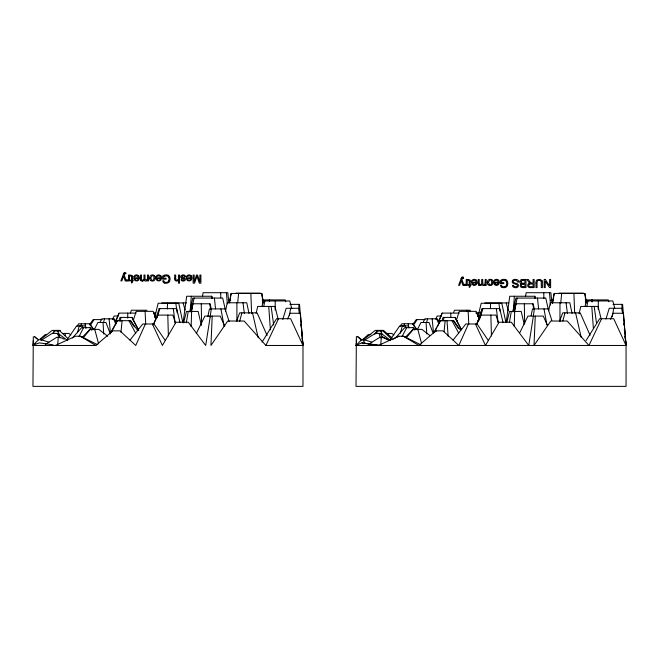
<?xml version="1.0" encoding="UTF-8"?>
<svg xmlns="http://www.w3.org/2000/svg" width="659" height="659" viewBox="0 0 659 659"><rect width="100%" height="100%" fill="white"/><g stroke="black" fill="none" stroke-linecap="round" stroke-linejoin="round"><path stroke-width="0.99" d="M236.894 321.205L236.919 302.778M559.961 321.452L559.985 302.778M127.731 318.149L127.739 313.099M450.805 317.144L450.814 313.099M591.741 301.806L591.749 299.903M275.157 310.059L275.248 300.957M598.232 309.302L598.314 300.957M133.892 277.876L138.299 277.719L137.912 276.434L136.866 275.742L133.917 276.796M156.035 277.876L160.442 277.719L160.063 276.434L159.017 275.742L156.068 276.796M186.406 277.876L190.813 277.719L190.435 276.434L189.388 275.742L186.439 276.796M471.622 282.299L476.029 282.151L475.65 280.866L474.595 280.174L471.655 281.228M493.772 282.299L498.179 282.151L497.792 280.866L496.746 280.174L493.797 281.228M191.126 326.551L191.637 311.427M514.201 326.312L514.704 311.427M167.328 308.997L167.534 303.239M490.411 308.519L490.601 303.239M33.304 336.65L32.95 386.372L302.983 386.372L302.983 345.464L300.397 313.256L289.985 313.256L287.604 318.94M610.531 319.294L613.051 313.256L623.463 313.256L626.05 345.464L626.05 386.372L356.017 386.372L356.371 336.65L357.755 336.65L361.906 339.953M212.198 316.089L210.946 345.464L227.742 321.024L244.143 321.024L265.882 345.464L302.983 345.464L299.524 304.359L289.927 304.359M535.265 316.089L534.012 345.464L550.809 321.024L567.218 321.024L588.948 345.464L601.576 318.709M190.402 308.552L191.299 296.253M513.32 310.603L514.366 296.253M33.312 340.53L32.95 345.464L95.852 345.464L112.813 330.851L119.938 330.851L135.746 345.464L145.375 323.989M624.394 325.768L626.05 345.464L356.017 345.464L356.181 343.24M356.288 341.766L356.453 339.55M57.695 344.641L58.264 337.235M380.737 344.945L381.33 337.235M139.321 278.287C139.502 282.077 133.299 281.755 133.884 277.983M161.463 278.287C161.653 282.077 155.45 281.755 156.035 277.983M191.835 278.287C192.024 282.077 185.822 281.755 186.406 277.983M477.05 282.711C477.24 286.5 471.037 286.179 471.622 282.414M499.201 282.711C499.382 286.5 493.179 286.179 493.764 282.414M155.17 278.37L154.898 279.548A2.405 2.405 0 0 1 154.272 280.404A2.809 2.809 0 0 1 150.433 280.248M492.899 282.802L492.627 283.98A2.405 2.405 0 0 1 492.009 284.836A2.809 2.809 0 0 1 488.171 284.68M120.968 332.194L122.088 320.694M237.734 302.44L238.616 293.436M444.1 331.526L445.154 320.694M560.727 303.189L561.682 293.436M183.095 322.745L186.678 296.253L211.868 296.253L212.338 298.56M506.211 322.391L509.745 296.253L534.935 296.253L535.405 298.56M210.139 317.02L211.3 308.898M533.386 315.752L534.367 308.898M210.312 316.089L205.69 345.464L188.285 322.235L176.002 322.235L162.402 345.464L152.369 323.989M533.378 316.089L528.757 345.464L511.351 322.235L499.069 322.235L485.469 345.464L475.444 323.989M202.478 296.476L203.087 292.703L227.816 292.703L228.805 302.852M525.627 296.006L526.154 292.703L550.883 292.703L551.847 302.596M65.126 335.431L65.447 333.429M289.433 315.719L290.635 308.28M388.275 334.929L388.513 333.429M612.326 316.798L612.582 315.249M612.705 314.475L613.702 308.28M186.291 322.77L188.26 311.427M509.481 322.062L511.326 311.427M191.497 311.715L192.898 303.774M514.58 311.592L515.972 303.774M229.571 302.728L231.235 293.436M552.555 303.189L554.301 293.436M229.357 302.728L231.045 293.436L261.903 293.436L263.229 301.797M552.341 303.189L554.112 293.436L584.97 293.436L586.386 302.382M190.69 311.715L192.222 303.774L210.106 303.774L211.358 309.458M513.781 311.592L515.289 303.774L533.172 303.774L534.325 308.98M263.724 306.517L264.86 300.957M586.79 306.517L587.935 300.957M207.857 316.592L209.438 308.898L225.057 308.898L229.101 321.403M531.096 315.752L532.513 308.898L548.123 308.898L551.814 320.323M191.201 311.888L194.092 298.066M225.444 311.509L227.264 302.778L246.763 302.778L249.011 313.445M514.267 311.888L517.158 298.066M548.659 310.776L550.331 302.778L569.829 302.778L572.078 313.445M120.144 321.419L121.034 317.416M443.326 320.917L444.1 317.416M189.677 311.888L192.84 298.066L222.676 298.066L225.386 309.911M512.751 311.888L515.906 298.066L545.743 298.066L548.453 309.911M261.952 306.517L263.254 300.957L289.746 300.957L291.789 308.692M585.019 306.517L586.329 300.957L612.812 300.957L614.773 308.371M256.12 313.247L257.743 306.419L274.984 306.419L278.123 319.104M579.072 313.742L580.81 306.419L598.051 306.419L601.066 318.618M154.643 317.63L158.16 303.239L178.737 303.239L182.815 322.432M477.997 316.435L481.227 303.239L501.804 303.239L505.725 321.716M183.639 322.77L186.456 311.427L198.128 311.427L201.399 325.439M506.886 322.062L509.522 311.427L521.195 311.427L524.177 324.187M103.496 322.63L104.493 318.824M426.686 322.152L427.559 318.824M239.612 321.501L241.894 312.868M562.811 321.015L564.961 312.868M77.441 332.746L79.261 325.892M400.375 333.232L402.328 325.892M457.272 322.004L457.667 320.587M80.662 326.493L81.428 323.783M403.736 326.493L404.494 323.783M118.925 320.917L119.963 317.416L131.973 317.416L137.953 328.808M441.991 320.917L443.029 317.416L455.039 317.416L461.481 329.681M282.777 319.434L286.179 308.28L298.972 308.28L299.474 312.926M605.934 319.121L609.245 308.28L622.047 308.28L622.541 312.926M156.957 317.827L159.865 308.618M479.299 320.134L480.024 317.827M480.263 317.061L482.94 308.618M133.159 320.818L136.182 311.345L153.152 311.345L156.002 318.923M456.53 319.87L459.249 311.345L476.218 311.345L479.159 319.162M130.433 313.165L131.372 310.224L146.998 310.224M453.738 312.424L454.438 310.224L470.065 310.224L470.46 311.691M196.703 277.002L196.967 276.195L199.282 283.172L200.904 283.172L200.904 275.025L199.866 275.025L199.866 281.961L197.511 275.025L196.539 275.025L194.166 281.846L194.166 275.025L193.128 275.025L193.128 283.172L194.578 283.172L196.53 277.505M154.19 323.355L159.181 308.618M488.055 340.093L477.083 323.989L482.248 308.618L499.728 308.618L503.048 322.432M476.968 323.964L482.199 308.618M124.123 274.77L124.246 274.441A3.254 3.254 0 0 1 124.436 273.996M461.86 279.194L461.984 278.864A3.254 3.254 0 0 1 462.173 278.419M124.09 274.869L126.281 280.923L125.202 280.923L123.546 276.137L121.866 280.923L120.869 280.923L123.398 274.185M461.819 279.301L464.01 285.355L462.931 285.355L461.275 280.569L459.603 285.355L458.598 285.355L461.135 278.617M236.457 321.501L239.637 312.868L257.117 312.868L267.117 335.505M559.697 321.015L562.704 312.868L580.192 312.868L590.085 335.274M117.854 316.328L118.842 313.906M115.877 321.188L117.524 317.144M438.952 321.188L439.775 319.162M440.047 318.486L441.143 315.793M441.415 315.117L442.238 313.099M115.622 321.188L118.982 313.099L136.141 313.099M438.688 321.188L442.057 313.099L459.216 313.099M468.45 323.989L458.821 345.464L443.005 330.851L435.879 330.851L418.918 345.464L403.25 336.214M265.882 345.464L278.51 318.709M100.069 322.375L101.758 318.824L114.295 318.824L116.528 323.264M423.243 322.152L424.824 318.824L437.37 318.824L439.042 322.152M196.316 333.528L204.85 316.089L220.213 316.089L224.711 326.18M519.836 332.606L527.917 316.089L543.288 316.089L547.365 325.266M79.031 336.56L83.569 327.663M402.097 336.56L406.636 327.663M94.105 329.887L97.903 322.506L105.959 322.506L110.374 333.981M417.279 329.681L420.977 322.506L429.025 322.506L432.889 332.548M152.929 324.92L158.02 315.101L172.88 315.101L175.253 322.688M476.177 324.582L481.086 315.101L495.947 315.101L498.319 322.688M112.351 319.467L114.155 316.007L118.233 316.007M435.624 319.071L437.222 316.007L441.299 316.007M111.379 332.194L117.459 320.694M434.8 331.526L436.431 328.429M437.255 326.88L440.525 320.694M110.523 333.075L117.277 320.694L130.729 320.694L137.838 330.752M433.597 333.075L440.344 320.694L453.796 320.694L460.353 329.978M53.198 333.413L54.681 330.999M376.075 333.709L377.747 330.999M262.035 342.12L276.574 318.709L290.635 318.709L302.983 345.464L302.242 338.174M586.139 340.448L599.641 318.709L613.71 318.709L626.05 345.464L625.127 336.354M77.087 326.287L78.668 323.783L89.542 323.783L93.66 329.203M400.029 326.493L401.743 323.783L412.616 323.783L416.727 329.203M90.192 325.637L94.064 319.607M414.017 324.459L417.131 319.607M374.773 334.154L377.327 330.381M66.526 340.571L76.65 325.892L84.871 325.892L85.925 327.523M389.601 340.571L399.725 325.892L407.946 325.892L408.737 327.119M144.123 280.026L143.753 280.479A2.068 2.068 0 0 1 142.443 281.063M481.861 284.457L481.482 284.91A2.068 2.068 0 0 1 480.172 285.487M52.662 333.413L54.384 330.999L59.911 330.999L67.63 338.232M375.515 333.709L377.45 330.999L382.978 330.999L390.696 338.232M89.706 324.459L93.183 319.607L102.087 319.607M412.773 324.459L416.249 319.607L425.154 319.607M130.012 340.093L142.756 323.989L154.008 323.989L164.989 340.093M453.087 340.093L465.831 323.989L477.083 323.989M83.512 337.416L90.349 329.376M406.578 337.416L413.415 329.376M72.309 338.042L81.642 327.663L90.069 327.663L91.856 329.887M395.705 337.672L404.708 327.663L413.135 327.663L414.923 329.887M82.21 337.416L89.921 329.376L98.801 329.376L107.747 336.271M405.277 337.416L412.987 329.376L421.867 329.376L429.693 335.406M38.692 339.542L32.95 345.464L35.355 343.957M379.559 345.3L361.643 342.894L356.017 345.464L361.758 339.542L363.661 339.542L371.833 342.128M435.558 331.765L436.447 330.851M182.049 275.989L181.966 277.159A4.992 4.992 0 0 0 182.93 277.472L183.54 277.661A8.04 8.04 0 0 1 184.561 277.991A1.557 1.557 0 0 1 185.212 278.559A1.606 1.606 0 0 1 184.742 280.643A2.364 2.364 0 0 1 184.108 280.932C182.848 281.838 179.454 279.647 181.884 279.268A1.104 1.104 0 0 0 182.263 279.993L183.935 280.124L184.355 279.161A0.923 0.923 0 0 0 183.976 278.881M39.787 339.385L45.1 334.657L46.385 334.657M362.854 339.385L368.167 334.657L370.844 334.657M40.174 339.805L52.209 330.381L60.406 330.381M363.241 339.805L375.276 330.381L383.48 330.381L391.998 337.919M40.965 340.448L52.176 333.429L58.214 333.429L67.72 340.645M356.017 345.464L357.219 344.706M364.427 340.201L375.243 333.429L381.289 333.429L390.194 340.201M45.282 344.435L56.855 337.235L60.175 337.235L64.302 339.286M368.348 344.435L379.922 337.235L383.25 337.235L389.436 340.316M146.71 280.017L145.071 279.564L144.972 275.025L143.975 275.025L143.975 278.452A1.993 1.993 0 0 1 143.613 279.811M484.439 284.449L482.8 283.988L482.709 279.449L481.704 279.449L481.704 282.884A1.993 1.993 0 0 1 481.35 284.243M392.097 339.682L395.507 337.943M396.652 337.367L398.926 336.214M35.759 344.179L39.351 342.894L53.066 344.822M55.331 345.464L75.596 336.214L80.538 336.214L97.507 344.69M468.343 280.33L468.071 279.465L470.106 280.034A5.008 5.008 0 0 1 470.188 281.179M130.606 275.899L130.334 275.034L132.377 275.602A5.008 5.008 0 0 1 132.451 276.747M138.242 278.543L134.947 278.543A2.15 2.15 0 0 0 135.293 279.68M160.384 278.543L157.089 278.543A2.15 2.15 0 0 0 157.435 279.68M190.764 278.543L187.461 278.543A2.15 2.15 0 0 0 187.807 279.68M472.676 282.966L475.971 282.966M498.122 282.966L494.827 282.966A2.15 2.15 0 0 0 495.173 284.103M523.155 284.177L524.918 284.177L524.918 286.64L523.287 286.64M236.037 293.148L260.148 293.148M559.112 293.148L583.215 293.148M262.191 299.903L285.256 299.903L285.8 301.806M585.258 299.903L608.323 299.903L608.867 301.806M228.665 300.224L230.675 300.224M550.8 300.224L552.769 300.224M161.834 302.951L186.612 302.918M484.9 302.951L508.682 302.918M612.994 304.359L622.598 304.359L623.678 317.201M159.132 308.618L176.661 308.618L179.923 322.193M153.605 312.992L155.705 312.992M475.658 312.992L479.703 312.992M62.72 333.429L68.734 333.429L70.867 334.929M386.685 333.429L391.8 333.429L393.934 334.929M362.343 342.894L378.398 345.464L398.67 336.214L403.605 336.214L420.961 344.879M183.795 278.806L182.354 278.403A7.644 7.644 0 0 1 181.579 278.139M40.594 339.542L48.997 342.202M361.98 342.894L363.455 343.693M383.027 337.235L385.754 338.775M386.66 339.286L387.566 339.805M80.176 336.214L95.852 345.464M469.01 280.388L469.051 280.421A1.557 1.557 0 0 0 468.351 280.355M131.281 275.956L131.322 275.989A1.557 1.557 0 0 0 130.614 275.923M38.832 339.953L34.499 336.65L36.888 338.85M492.059 280.017C490.164 278.197 486.82 280.083 487.388 282.662M154.321 275.586C152.427 273.765 149.091 275.651 149.659 278.23M357.565 336.65L361.157 339.953M383.884 331.329L384.807 332.268M382.138 337.235L382.549 337.746M413.004 327.663L414.733 329.887M89.937 327.663L91.823 330.093M412.485 323.783L416.513 329.203M89.418 323.783L93.446 329.203M380.045 333.429L383.299 337.943M56.979 333.429L60.224 337.943M531.195 283.032A3.015 3.015 0 0 0 531.731 283.057L533.082 283.073L533.082 279.449L534.161 279.449L534.161 287.604L530.544 287.604A5.066 5.066 0 0 1 528.88 287.415C526.788 286.484 527.595 283.032 529.943 283.156A2.9 2.9 0 0 1 529.284 282.76A5.676 5.676 0 0 1 528.403 281.665L526.978 279.449L528.337 279.449L529.984 281.994M362.532 339.542L365.399 343.611M453.301 320.694L458.409 328.429M130.235 320.694L134.321 326.88M452 320.694L458.689 333.075M128.933 320.694L135.614 333.075M454.998 317.416L461.407 329.681M131.421 276.113L131.446 276.162A2.496 2.496 0 0 1 131.47 276.698L131.487 280.149L130.482 280.149L130.482 280.923L131.487 280.923L131.487 282.991L132.484 282.39L132.484 280.923L133.217 280.923L133.217 280.149L132.484 280.149L132.484 276.747M131.932 317.416L138.802 330.563M542.069 280.849L540.199 279.408L537.167 279.82A2.455 2.455 0 0 0 536.195 281.031A5.947 5.947 0 0 0 536.006 282.892M381.174 330.381L381.602 331.329M436.596 318.824L438.803 323.816M113.529 318.824L115.885 324.154M380.828 330.999L382.171 334.615M57.753 330.999L59.442 335.522M476.935 312.992L478.055 316.378M153.868 312.992L154.816 315.859M506.211 302.951L508.361 310.924M379.114 333.429L380.325 337.943M183.144 302.951L185.055 310.035M417.814 329.376L421.579 343.446M94.748 329.376L98.619 343.85M575.587 312.868L581.164 337.309M252.512 312.868L258.204 337.795M532.703 303.774L533.79 308.98M209.636 303.774L210.822 309.458M534.754 296.253L535.223 298.56M405.203 325.892L405.45 327.119M211.687 296.253L212.157 298.56M82.136 325.892L82.532 327.853M408.143 323.783L408.901 327.844M85.077 323.783L85.917 328.297M625.77 343.932L626.05 345.464L625.045 336.164M543.996 308.898L546.921 324.895M302.143 340.884L302.983 345.464L302.184 338.026M220.93 308.898L224.101 326.213M584.722 293.436L586.238 303.189M261.656 293.436L263.172 303.189M498.871 303.239L500.033 311.155M175.796 303.239L177.213 312.836M466.852 310.224L467.066 311.691M594.187 306.419L596.552 323.495M271.121 306.419L273.691 324.961M566.048 302.778L567.424 313.445M496.351 308.618L498.13 322.432M242.982 302.778L244.357 313.445M173.284 308.618L175.154 323.157M463.598 278.114L463.491 277.175A1.755 1.755 0 0 0 461.992 277.233M125.869 273.691L125.754 272.752A1.755 1.755 0 0 0 124.263 272.801M624.378 329.97L624.798 333.841M301.476 331.518L301.979 336.164M537.497 298.066L538.609 308.923M381.495 337.235L381.553 337.746M214.43 298.066L215.542 308.923M623.826 323.602L624.015 325.422M624.386 329.063L624.757 332.713M300.85 324.516L301.13 327.243M301.501 330.884L301.962 335.439M432.156 318.824L433.441 332.144M109.089 318.824L110.374 332.144M623.744 318.058L624.32 324.912M549.491 292.703L550.52 305.068M226.424 292.703L227.347 303.865M447 320.694L448.145 336.172M591.798 306.419L593.364 328.38M268.732 306.419L270.404 329.846M621.841 304.359L622.351 312.069M298.774 304.359L299.4 313.775M426.101 322.506L426.768 333.981M103.035 322.506L103.702 333.981M468.17 311.345L468.771 324.137M145.104 311.345L145.713 324.393M573.923 293.436L574.648 312.943M250.857 293.436L251.598 313.445M490.864 315.101L491.449 335.975M167.798 315.101L168.383 335.975M543.757 292.703L543.889 298.478M220.691 292.703L220.806 297.777M524.325 303.774L524.638 323.75M201.259 303.774L201.572 323.668M592.441 299.903L592.457 301.806M269.374 299.903L269.383 301.328M535.973 282.892L535.973 287.604L537.052 287.604L537.052 282.9A7.735 7.735 0 0 1 537.069 282.357L537.439 280.973A1.161 1.161 0 0 1 537.62 280.759A1.45 1.45 0 0 1 538.032 280.495L538.963 280.297A4.522 4.522 0 0 1 539.334 280.289M485.213 282.513L485.213 279.449L486.21 279.449L486.21 285.355L485.321 285.355L485.321 284.523A2.158 2.158 0 0 1 484.579 285.223M478.212 283.502L478.212 279.449L479.208 279.449L479.208 283.172A3.007 3.007 0 0 0 479.291 284.037M470.213 281.179L470.213 284.573L470.946 284.573L470.946 285.355L470.213 285.355L470.213 286.813L469.216 287.415L469.216 285.355L468.211 285.355L468.211 284.573L469.216 284.573L469.216 281.121A2.496 2.496 0 0 0 469.183 280.586M466.341 284.457L466.341 285.355L467.247 285.355L467.247 279.449L466.243 279.449L466.243 282.538A3.929 3.929 0 0 1 466.086 283.708A1.129 1.129 0 0 1 465.715 284.268A1.219 1.219 0 0 1 464.397 284.218L464.035 285.166A1.565 1.565 0 0 0 465.748 285.372A2.718 2.718 0 0 0 466.308 284.449M175.689 278.765L175.689 275.025L174.684 275.025L174.684 278.765M147.476 278.082L147.476 275.025L148.481 275.025L148.481 280.923L147.583 280.923L147.583 280.1A2.158 2.158 0 0 1 146.842 280.792M140.482 279.078L140.482 275.025L141.479 275.025L141.479 278.741A3.007 3.007 0 0 0 141.553 279.605M128.612 280.034L128.612 280.923L129.51 280.923L129.51 275.025L128.513 275.025L128.513 278.114A3.929 3.929 0 0 1 128.348 279.284M461.176 278.633A3.707 3.707 0 0 1 461.943 277.217M462.091 278.296A1.45 1.45 0 0 1 463.574 278.172M475.946 282.975A1.713 1.713 0 0 1 472.964 284.169M473.022 284.103A2.15 2.15 0 0 1 472.709 282.966M476.391 280.059A3.55 3.55 0 0 1 476.976 282.703M471.597 281.204A2.768 2.768 0 0 1 476.243 280.174M485.098 282.538A2.578 2.578 0 0 1 484.678 284.564M481.152 284.111A1.153 1.153 0 0 1 479.241 284.078M478.632 285.034A2.249 2.249 0 0 1 478.261 283.51M480.172 285.446A1.919 1.919 0 0 1 478.656 285.034M484.505 285.125A1.878 1.878 0 0 1 481.77 284.507M492.158 279.943A3.567 3.567 0 0 1 492.808 282.777M488.105 284.729A3.18 3.18 0 0 1 487.421 282.662M498.089 282.975A1.713 1.713 0 0 1 495.107 284.169M498.534 280.059A3.55 3.55 0 0 1 499.127 282.703M493.739 281.204A2.768 2.768 0 0 1 498.393 280.174M502.413 280.569A3.797 3.797 0 0 0 501.384 281.113L501.392 282.645L503.789 282.645L503.789 283.601L500.338 283.609L500.338 280.586A6.211 6.211 0 0 1 501.87 279.663A4.827 4.827 0 0 1 505.774 279.762M502.463 280.668A3.188 3.188 0 0 1 506.573 281.731M506.425 281.83A4.267 4.267 0 0 1 506.4 285.174M506.458 285.199A2.628 2.628 0 0 1 505.082 286.616M505.058 286.558A3.13 3.13 0 0 1 502.669 286.591M502.603 286.714A2.537 2.537 0 0 1 501.417 285.059L500.461 285.322A3.138 3.138 0 0 0 502.142 287.563M507.537 285.635A4.102 4.102 0 0 1 502.249 287.349M505.89 279.597A4.44 4.44 0 0 1 507.257 285.471M512.537 280.619A2.339 2.339 0 0 1 513.229 279.844L513.353 279.803A3.007 3.007 0 0 1 513.682 279.63A3.476 3.476 0 0 1 514.621 279.358L516.92 279.556A2.949 2.949 0 0 1 517.463 279.82A2.587 2.587 0 0 1 518.287 280.602A2.768 2.768 0 0 1 518.715 281.871L517.71 282.159L516.557 280.52A3.328 3.328 0 0 0 515.009 280.306A2.718 2.718 0 0 0 514.094 280.503L513.575 280.882A1.203 1.203 0 0 0 513.279 281.755A1.046 1.046 0 0 0 513.501 282.332L513.995 282.711A2.966 2.966 0 0 0 514.448 282.884L516.994 283.601A2.85 2.85 0 0 1 517.529 283.881L517.875 284.161A1.87 1.87 0 0 1 518.131 284.474A1.993 1.993 0 0 1 518.205 286.368A2.282 2.282 0 0 1 518.065 286.649A2.026 2.026 0 0 1 517.504 287.217L517.043 287.464A3.814 3.814 0 0 1 515.75 287.728A5.091 5.091 0 0 1 515.107 287.719L513.476 287.192A2.166 2.166 0 0 1 512.883 286.591A2.455 2.455 0 0 1 512.496 285.479L513.518 285.223L513.781 286.047A1.409 1.409 0 0 0 514.349 286.566L516.162 286.739L517.2 286.138A0.997 0.997 0 0 0 517.373 285.693L517.356 285.355A0.906 0.906 0 0 0 517.134 284.919L512.578 282.909A1.961 1.961 0 0 1 512.265 282.068A2.339 2.339 0 0 1 512.241 281.755A2.216 2.216 0 0 1 512.529 280.668M521.426 284.49A2.85 2.85 0 0 1 523.139 284.268M521.557 284.713A1.194 1.194 0 0 0 522.043 286.533A5.181 5.181 0 0 0 523.287 286.607M521.508 279.589A5.503 5.503 0 0 1 522.892 279.465L525.997 279.449L525.997 287.604L522.941 287.604A3.946 3.946 0 0 1 521.434 287.382A1.928 1.928 0 0 1 521.393 283.831M521.516 279.622A2.282 2.282 0 0 0 520.173 283.098A2.175 2.175 0 0 0 521.384 283.774M529.597 284.136A3.822 3.822 0 0 1 530.759 284.021L533.082 284.004L533.082 286.698L530.503 286.698A2.158 2.158 0 0 1 529.21 286.418M529.218 286.393A1.318 1.318 0 0 1 529.655 284.136M531.138 283.123A2.908 2.908 0 0 1 530.025 281.97M539.342 280.339A1.977 1.977 0 0 1 541.212 281.269M541.146 281.319A5.288 5.288 0 0 1 541.27 282.892L541.303 287.604L542.382 287.604L542.382 282.892A5.849 5.849 0 0 0 542.11 280.833M191.176 275.627A3.55 3.55 0 0 1 191.769 278.271M186.382 276.772A2.768 2.768 0 0 1 191.036 275.742M190.731 278.543A1.713 1.713 0 0 1 187.749 279.745M181.505 278.279A1.672 1.672 0 0 1 181.843 275.223A3.073 3.073 0 0 1 184.817 275.371A2.323 2.323 0 0 1 185.558 276.788L184.594 276.937A1.45 1.45 0 0 0 184.199 276.055M182.073 276.03A1.713 1.713 0 0 1 184.133 276.121M177.914 280.091A2.175 2.175 0 0 0 178.424 278.263L178.49 275.025L179.495 275.025L179.495 283.172L178.49 283.172L178.49 280.248A2.397 2.397 0 0 1 175.582 280.792A1.549 1.549 0 0 1 174.89 280.091A3.567 3.567 0 0 1 174.717 278.765M177.732 279.91A1.483 1.483 0 0 1 175.978 279.894A1.68 1.68 0 0 1 175.731 278.765M164.676 276.137A3.797 3.797 0 0 0 163.646 276.681L163.663 278.222L166.06 278.222L166.06 279.177L162.608 279.177L162.608 276.154A6.211 6.211 0 0 1 164.14 275.231A4.827 4.827 0 0 1 168.037 275.33M164.734 276.236A3.188 3.188 0 0 1 168.836 277.307M168.688 277.398A4.267 4.267 0 0 1 168.671 280.742M168.729 280.767A2.628 2.628 0 0 1 167.345 282.184A3.13 3.13 0 0 1 164.939 282.159M164.865 282.283A2.537 2.537 0 0 1 163.687 280.627L162.724 280.891A3.138 3.138 0 0 0 164.412 283.131M169.808 281.204A4.102 4.102 0 0 1 164.511 282.917M168.152 275.165A4.44 4.44 0 0 1 169.52 281.039M160.804 275.627A3.55 3.55 0 0 1 161.389 278.271M156.01 276.772A2.768 2.768 0 0 1 160.656 275.742M160.359 278.543A1.713 1.713 0 0 1 157.377 279.745M154.428 275.511A3.567 3.567 0 0 1 155.071 278.353M150.376 280.297A3.18 3.18 0 0 1 149.684 278.23M147.369 278.106A2.578 2.578 0 0 1 146.949 280.133M143.423 279.68A1.153 1.153 0 0 1 141.504 279.647M140.894 280.61A2.249 2.249 0 0 1 140.532 279.078M142.435 281.014A1.919 1.919 0 0 1 140.919 280.61M146.776 280.693A1.878 1.878 0 0 1 144.041 280.075M138.654 275.627A3.55 3.55 0 0 1 139.247 278.271M133.859 276.772A2.768 2.768 0 0 1 138.514 275.742M138.209 278.543A1.713 1.713 0 0 1 135.227 279.745M128.579 280.017A2.718 2.718 0 0 1 128.003 280.882A1.565 1.565 0 0 1 126.355 280.685L126.652 279.811A1.219 1.219 0 0 0 128.003 279.877A1.129 1.129 0 0 0 128.34 279.276M123.447 274.202A3.707 3.707 0 0 1 124.205 272.793M124.353 273.864A1.45 1.45 0 0 1 125.836 273.74M520.964 281.764L521.846 283.073A4.209 4.209 0 0 0 523.032 283.197L524.918 283.213L524.918 280.413L521.895 280.512L520.964 281.673M150.68 277.867C154.47 286.846 155.516 269.407 150.68 277.867M488.418 282.291C492.24 291.286 493.204 273.831 488.418 282.291M545.314 279.449L544.21 279.449L544.21 287.604L545.24 287.604L545.24 281.204L549.524 287.604L550.627 287.604L550.627 279.449L549.598 279.449L549.598 285.858L545.314 279.449"/></g></svg>
